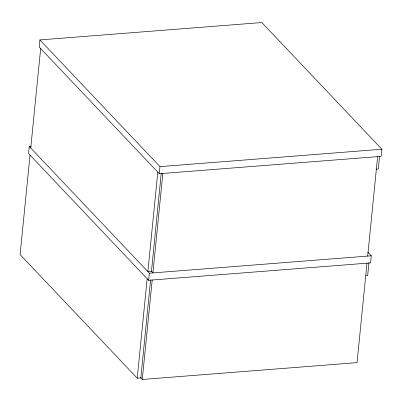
<?xml version="1.0" encoding="UTF-8"?>
<svg xmlns="http://www.w3.org/2000/svg" width="402" height="402" viewBox="0 0 402 402"><rect width="100%" height="100%" fill="white"/><g stroke="black" fill="none" stroke-linecap="round" stroke-linejoin="round"><path stroke-width="0.6" d="M31.145 146.328L29.271 146.474L28.562 153.579L148.629 280.289L370.554 262.908L371.262 255.803L367.81 252.16M39.909 39.919L39.2 47.024L159.267 173.729L381.191 156.353L381.9 149.248L261.833 22.542L39.909 39.919L159.976 166.629L159.267 173.729M30.024 155.127L20.1 254.577L137.238 378.197L141.419 377.865M30.738 148.021L40.662 48.572M137.238 378.197L147.167 278.742M157.8 172.187L147.876 271.636L152.051 271.31M148.629 280.289L149.338 273.184L29.271 146.474M140.821 377.915L150.604 279.903M151.413 271.792L161.237 173.337M366.976 263.189L357.051 362.639L142.283 379.458L152.212 280.008M162.845 173.453L152.921 272.903L151.247 271.139M367.684 256.084L377.614 156.634M368.966 262.596L367.674 275.571L365.885 275.712M379.604 156.041L378.307 169.016L375.92 169.202M159.976 166.629L381.9 149.248M149.338 273.184L371.262 255.803M140.61 377.694L142.283 379.458"/></g></svg>
